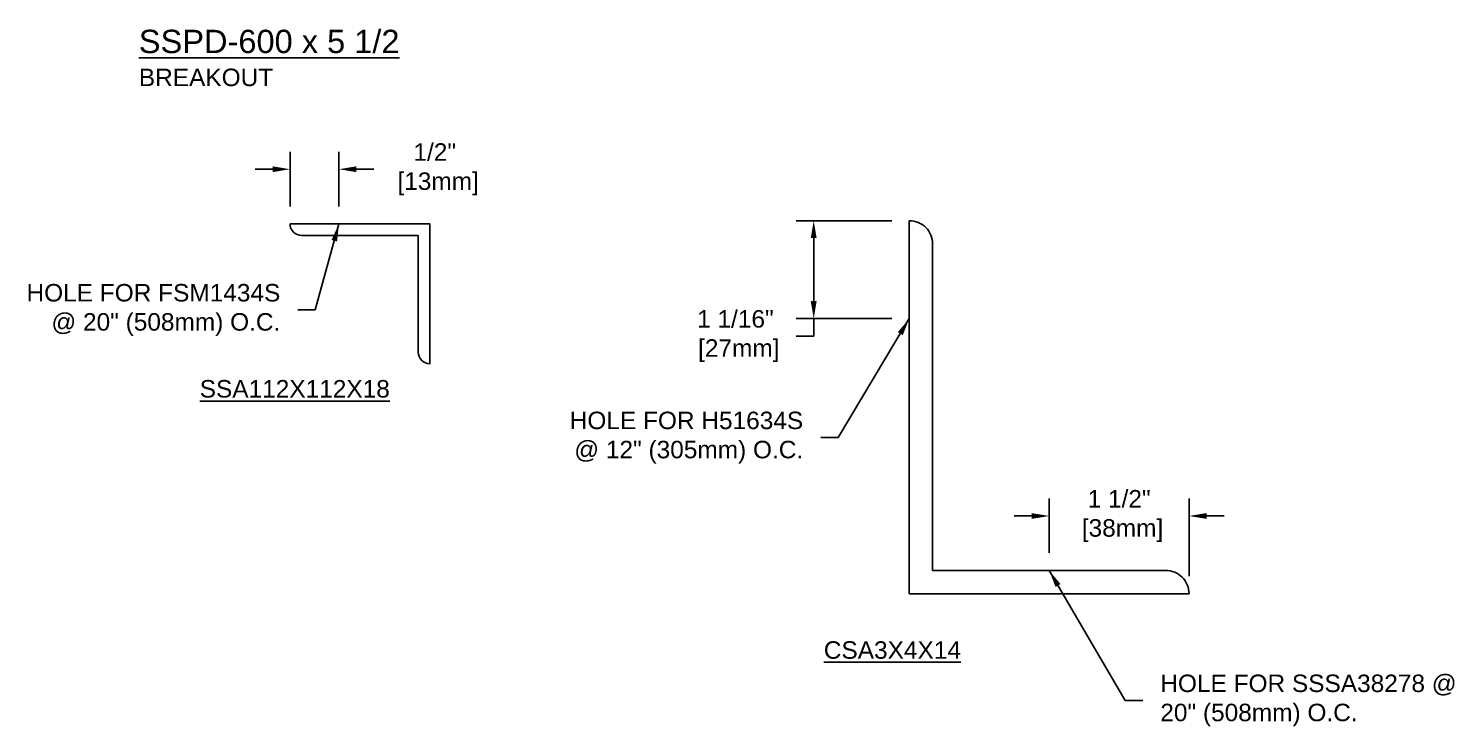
# Model space of a CAD drawing. Header units: inches. Extents: x -1.4 to 53.5, y -11.4 to 3.
# Drawn here: x 38.22 to 53.51, y -4.7 to 2.78 of the extents above; entities that cross this region are included whole.
import ezdxf

# ---------------------------------------------------------------- set-up
doc = ezdxf.new("R2010")
doc.units = ezdxf.units.IN
doc.header["$MEASUREMENT"] = 0
for name, color, linetype in [('Dimensions', 3, 'Continuous'), ('Metals', 7, 'Continuous'), ('Text', 2, 'Continuous')]:
    doc.layers.add(name, color=color, linetype=linetype)
doc.styles.add('ARIAL', font='arial.ttf')
doc.dimstyles.new('Arial', dxfattribs={"dimscale": 1.5, "dimtxt": 0.125, "dimasz": 0.125, "dimexe": 0.125, "dimexo": 0.125, "dimgap": 0.125, "dimtad": 0, "dimtih": 1, "dimtoh": 1, "dimdec": 4, "dimzin": 0, "dimdsep": 46, "dimlunit": 4, "dimtxsty": 'ARIAL', "dimcen": 0.125, "dimadec": 0, "dimazin": 0, "dimtfac": 1, "dimtdec": 4, "dimtofl": 0, "dimtmove": 0, "dimatfit": 3, "dimfxl": 0, "dimfrac": 2, "dimtolj": 1, "dimtzin": 0, "dimarcsym": 0})

# ---------------------------------------------------------------- blocks, each defined once
blk = doc.blocks.new('SSA112X112X18')
blk.add_lwpolyline([(0, 0), (-1.5, 0), (-1.5, -1.5, 0.414214), (-1.375, -1.375), (-1.375, -0.125), (-0.125, -0.125, 0.414214)], format="xyb", close=True)
blk = doc.blocks.new('*D22')
at = {"layer": 'Defpoints', "color": 0}
for p in [(49.166, -2.445), (49.166, -3.029), (50.666, -3.279)]:
    blk.add_point(p, dxfattribs=at)
at = {"layer": 'Dimensions', "color": 0, "lineweight": -2}
for p, q in [((49.166, -2.841), (49.166, -2.258)), ((50.666, -3.091), (50.666, -2.258)), ((48.978, -2.445), (48.791, -2.445)), ((50.853, -2.445), (51.041, -2.445))]:
    blk.add_line(p, q, dxfattribs=at)
at = {"layer": 'Dimensions', "color": 0}
for points in [[(48.978, -2.414), (48.978, -2.476), (49.166, -2.445)], [(50.853, -2.414), (50.853, -2.476), (50.666, -2.445)]]:
    blk.add_solid(points, dxfattribs=at)
at = {"layer": 'Dimensions', "color": 0, "insert": (49.916, -2.445), "char_height": 0.1875, "attachment_point": 5, "style": 'ARIAL'}
blk.add_mtext('\\A1;1 1/2"\\P [38mm]', dxfattribs=at)
blk = doc.blocks.new('*D23')
at = {"layer": 'Defpoints', "color": 0}
for p in [(46.641, 0.721), (47.666, 0.721), (47.666, -0.329)]:
    blk.add_point(p, dxfattribs=at)
at = {"layer": 'Dimensions', "color": 0, "lineweight": -2}
for p, q in [((47.478, 0.721), (46.453, 0.721)), ((46.641, 0.534), (46.641, -0.141)), ((47.478, -0.329), (46.453, -0.329)), ((46.641, -0.329), (46.641, -0.516)), ((46.641, -0.516), (46.453, -0.516))]:
    blk.add_line(p, q, dxfattribs=at)
at = {"layer": 'Dimensions', "color": 0}
for points in [[(46.609, 0.534), (46.672, 0.534), (46.641, 0.721)], [(46.609, -0.141), (46.672, -0.141), (46.641, -0.329)]]:
    blk.add_solid(points, dxfattribs=at)
at = {"layer": 'Dimensions', "color": 0, "insert": (45.801, -0.516), "char_height": 0.1875, "attachment_point": 5, "style": 'ARIAL'}
blk.add_mtext('\\A1;1 1/16"\\P [27mm]', dxfattribs=at)
blk = doc.blocks.new('*D24')
at = {"layer": 'Defpoints', "color": 0}
for p in [(41.55, 1.273), (41.025, 0.687), (41.55, 0.687)]:
    blk.add_point(p, dxfattribs=at)
at = {"layer": 'Dimensions', "color": 0, "lineweight": -2}
for p, q in [((41.025, 0.875), (41.025, 1.46)), ((41.55, 0.875), (41.55, 1.46)), ((40.838, 1.273), (40.65, 1.273)), ((41.737, 1.273), (41.925, 1.273))]:
    blk.add_line(p, q, dxfattribs=at)
at = {"layer": 'Dimensions', "color": 0}
for points in [[(40.838, 1.304), (40.838, 1.242), (41.025, 1.273)], [(41.737, 1.304), (41.737, 1.242), (41.55, 1.273)]]:
    blk.add_solid(points, dxfattribs=at)
at = {"layer": 'Dimensions', "color": 0, "insert": (42.577, 1.273), "char_height": 0.1875, "attachment_point": 5, "style": 'ARIAL'}
blk.add_mtext('\\A1;1/2"\\P [13mm]', dxfattribs=at)
blk = doc.blocks.new('CSA3X4X14')
blk.add_lwpolyline([(0.25, 3.75, 0.414214), (0, 4), (0, 0), (3, 0, 0.414214), (2.75, 0.25), (0.25, 0.25)], format="xyb", close=True)

msp = doc.modelspace()

# ---------------------------------------------------------------- block references
at = {"layer": 'Metals', "xscale": -1}
msp.add_blockref('SSA112X112X18', (41.02533, 0.687), dxfattribs=at)
at = {"layer": 'Metals'}
msp.add_blockref('CSA3X4X14', (47.66582, -3.27884), dxfattribs=at)

# ---------------------------------------------------------------- texts
at = {"layer": 'Text', "style": 'ARIAL'}
for s, insert, char_height, width, attachment_point in [('{\\LSSPD-600 x 5 1/2\\P\\H0.75x;\\lBREAKOUT}', (39.40389, 2.76835), 0.25, 4.7396332, 1), ('HOLE FOR FSM1434S \\P@ 20" (508mm) O.C.', (40.92103, -0.23572), 0.1875, 3.9506446, 6), ('{\\LSSA112X112X18}', (42.09521, -1.08254), 0.1875, 2.2451472, 6), ('HOLE FOR H51634S \\P@ 12" (305mm) O.C.', (46.52802, -1.60461), 0.1875, 4.2482114, 6), ('\\A1;{\\LCSA3X4X14}', (46.74926, -3.88333), 0.1875, 2.4899842, 4), ('HOLE FOR SSSA38278 @\\P20" (508mm) O.C.', (50.35742, -4.42363), 0.1875, 3.6647516, 4)]:
    msp.add_mtext(s, dxfattribs=dict(at, insert=insert, char_height=char_height, width=width, attachment_point=attachment_point))

# ---------------------------------------------------------------- dimensions: what is measured, and where the dimension line sits
at = {"layer": 'Dimensions'}
for base, p1, p2, picture, middle in [((41.54956, 1.27287), (41.02533, 0.687), (41.54956, 0.687), '*D24', (42.57659, 1.27287)), ((49.16582, -2.44506), (50.66582, -3.27884), (49.16582, -3.02884), '*D22', (49.91582, -2.44506))]:
    dim = msp.add_linear_dim(base=base, p1=p1, p2=p2, dimstyle='Arial', override={"dimpost": '\\X'}, dxfattribs=at)
    dim.commit()
    dim.dimension.update_dxf_attribs({"geometry": picture, "text_midpoint": middle, "dimtype": 160})
dim = msp.add_linear_dim(base=(46.64052, 0.72116), p1=(47.66582, -0.3285), p2=(47.66582, 0.72116), angle=90, dimstyle='Arial', override={"dimpost": '\\X'}, dxfattribs=at)
dim.commit()
dim.dimension.update_dxf_attribs({"geometry": '*D23', "text_midpoint": (45.80099, -0.516), "dimtype": 160})

# ---------------------------------------------------------------- leaders
at = {"layer": 'Text', "annotation_type": 0, "has_hookline": 1}
for points, hookline_direction, text_width in [([(41.54956, 0.687), (41.29603, -0.23572), (41.10853, -0.23572)], 1, 2.68741), ([(47.66582, -0.3285), (46.90302, -1.60461), (46.71552, -1.60461)], 1, 2.46935), ([(49.16582, -3.02884), (49.98242, -4.42363), (50.16992, -4.42363)], 0, 3.14721)]:
    msp.add_leader(points, dimstyle='Arial', override={"dimgap": 0.125, "dimtad": 0}, dxfattribs=dict(at, hookline_direction=hookline_direction, text_width=text_width))

doc.saveas('drawing.dxf')
